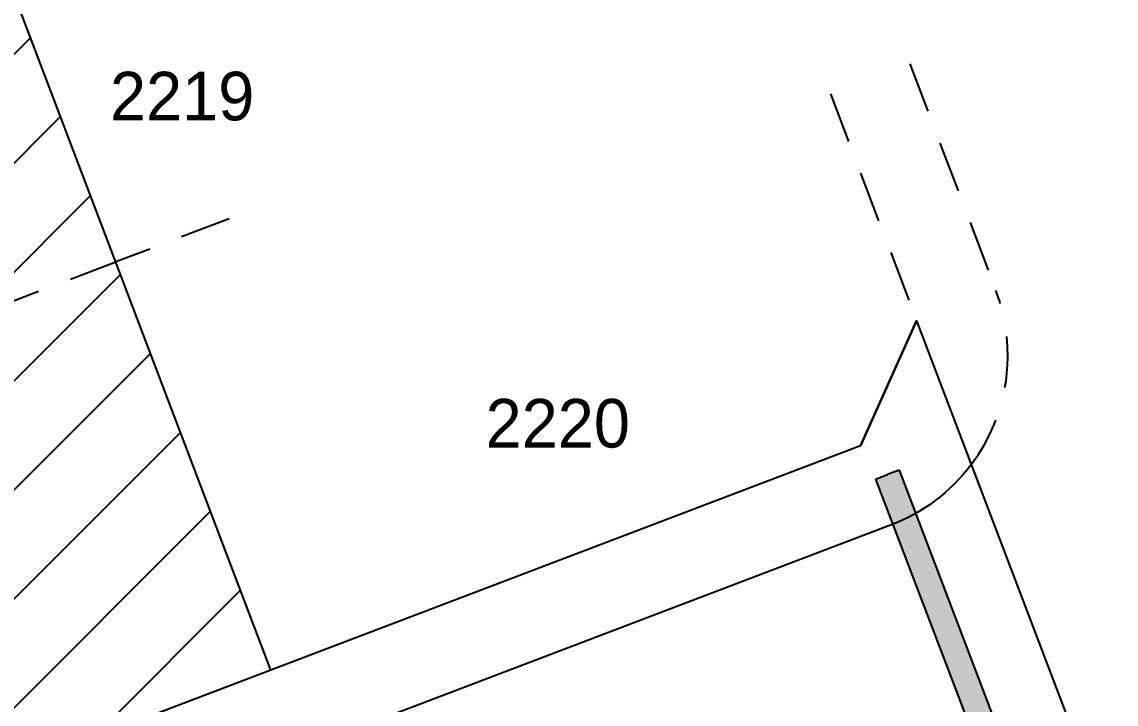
# Model space of a CAD drawing. Header units: metres. Extents: x 303798 to 304438, y 6274082 to 6274908.
# Drawn here: x 304211.91 to 304257.02, y 6274407.24 to 6274435.36 of the extents above; entities that cross this region are included whole.
import ezdxf

# ---------------------------------------------------------------- set-up
doc = ezdxf.new("R2010")
doc.units = ezdxf.units.M
doc.header["$LTSCALE"] = 0.7
doc.linetypes.add('Dash', pattern=[5, 3, -2])
for name, color, linetype in [('_User Miscellaneous11', 7, 'Continuous'), ('Cadastre Developer_SP_NEW', 4, 'Continuous'), ('Cadastre Roads_SP_NEW', 8, 'Continuous'), ('Duct_SP_NEW', 2, 'Continuous')]:
    doc.layers.add(name, color=color, linetype=linetype)
doc.styles.add('Dot', font='dotfont.shx', dxfattribs={"height": 2})

msp = doc.modelspace()

# ---------------------------------------------------------------- hatches: boundary and pattern name
at = {"layer": '_User Miscellaneous11'}
h = msp.add_hatch(dxfattribs=at)
h.set_pattern_fill('ANSI31', color=3)
h.paths.add_polyline_path([(304173.998, 6274535.284), (304149.697, 6274526.039), (304147.381, 6274520.879), (304192.717, 6274401.711), (304197.877, 6274399.395), (304222.178, 6274408.64)])
h.paths.add_polyline_path([(304156.204, 6274514.408), (304162.304, 6274514.408), (304162.304, 6274517.108), (304156.204, 6274517.108)], flags=24)
h.paths.add_polyline_path([(304169.804, 6274519.958), (304175.864, 6274519.958), (304175.864, 6274522.658), (304169.804, 6274522.658)], flags=24)
h.paths.add_polyline_path([(304173.199, 6274486.508), (304179.279, 6274486.508), (304179.279, 6274489.208), (304173.199, 6274489.208)], flags=24)
h.paths.add_polyline_path([(304168.754, 6274498.208), (304174.854, 6274498.208), (304174.854, 6274500.908), (304168.754, 6274500.908)], flags=24)
h.paths.add_polyline_path([(304182.867, 6274463.236), (304188.967, 6274463.236), (304188.967, 6274465.936), (304182.867, 6274465.936)], flags=24)
h.paths.add_polyline_path([(304177.652, 6274474.808), (304183.732, 6274474.808), (304183.732, 6274477.508), (304177.652, 6274477.508)], flags=24)
h.paths.add_polyline_path([(304192.5, 6274437.113), (304198.6, 6274437.113), (304198.6, 6274439.813), (304192.5, 6274439.813)], flags=24)
h.paths.add_polyline_path([(304187.404, 6274449.108), (304193.424, 6274449.108), (304193.424, 6274451.808), (304187.404, 6274451.808)], flags=24)
h.paths.add_polyline_path([(304203.532, 6274410.099), (304209.632, 6274410.099), (304209.632, 6274412.799), (304203.532, 6274412.799)], flags=24)
h.paths.add_polyline_path([(304197.409, 6274425.592), (304202.909, 6274425.592), (304202.909, 6274428.292), (304197.409, 6274428.292)], flags=24)
h = msp.add_hatch(color=7, dxfattribs=at)
h.dxf.hatch_style = 1
h.paths.add_polyline_path([(304248.079, 6274416.888), (304247.107, 6274416.519), (304252.113, 6274403.36), (304253.085, 6274403.73)])

# ---------------------------------------------------------------- linework, layer by layer
at = {"layer": 'Cadastre Developer_SP_NEW', "color": 8, "linetype": 'Dash'}
for p in [(304220.451, 6274427.241), (304187.739, 6274414.796)]:
    msp.add_line(p, (304215.778, 6274425.463), dxfattribs=at)
at = {"layer": 'Cadastre Developer_SP_NEW'}
for points in [[(304246.479, 6274417.884), (304248.796, 6274423.045), (304246.479, 6274417.884), (304222.178, 6274408.64), (304206.889, 6274448.829), (304173.998, 6274535.284)], [(304248.796, 6274423.045), (304267.285, 6274374.444)]]:
    msp.add_lwpolyline(points, dxfattribs=at)
at = {"layer": 'Cadastre Developer_SP_NEW', "color": 8, "linetype": 'Dash'}
msp.add_lwpolyline([(304245.24, 6274432.392), (304248.796, 6274423.045)], dxfattribs=at)
at = {"layer": 'Cadastre Developer_SP_NEW', "color": 8, "linetype": 'Continuous', "flags": 128}
msp.add_lwpolyline([(304222.178, 6274408.64), (304197.877, 6274399.395), (304192.717, 6274401.711)], dxfattribs=at)
at = {"layer": 'Cadastre Roads_SP_NEW', "linetype": 'Dash'}
msp.add_lwpolyline([(304248.511, 6274433.636), (304252.067, 6274424.29, -0.257543), (304251.051, 6274417.116)], format="xyb", dxfattribs=at)
at = {"layer": 'Cadastre Roads_SP_NEW'}
msp.add_lwpolyline([(304251.051, 6274417.116, -0.141569), (304247.724, 6274414.613), (304223.423, 6274405.368), (304199.122, 6274396.123, -0.414214), (304189.445, 6274400.466), (304189.445, 6274400.466)], format="xyb", dxfattribs=at)
at = {"layer": 'Duct_SP_NEW'}
for p, q in [((304247.107, 6274416.519), (304247.593, 6274416.703)), ((304248.079, 6274416.888), (304247.593, 6274416.703)), ((304248.079, 6274416.888), (304253.085, 6274403.73)), ((304247.107, 6274416.519), (304252.113, 6274403.36))]:
    msp.add_line(p, q, dxfattribs=at)

# ---------------------------------------------------------------- texts
at = {"layer": 'Cadastre Developer_SP_NEW', "color": 8, "style": 'Dot'}
for s, p in [('2219', (304215.543, 6274431.301)), ('2220', (304231.028, 6274417.817))]:
    msp.add_text(s, height=2, dxfattribs=at).set_placement(p)

doc.saveas('drawing.dxf')
